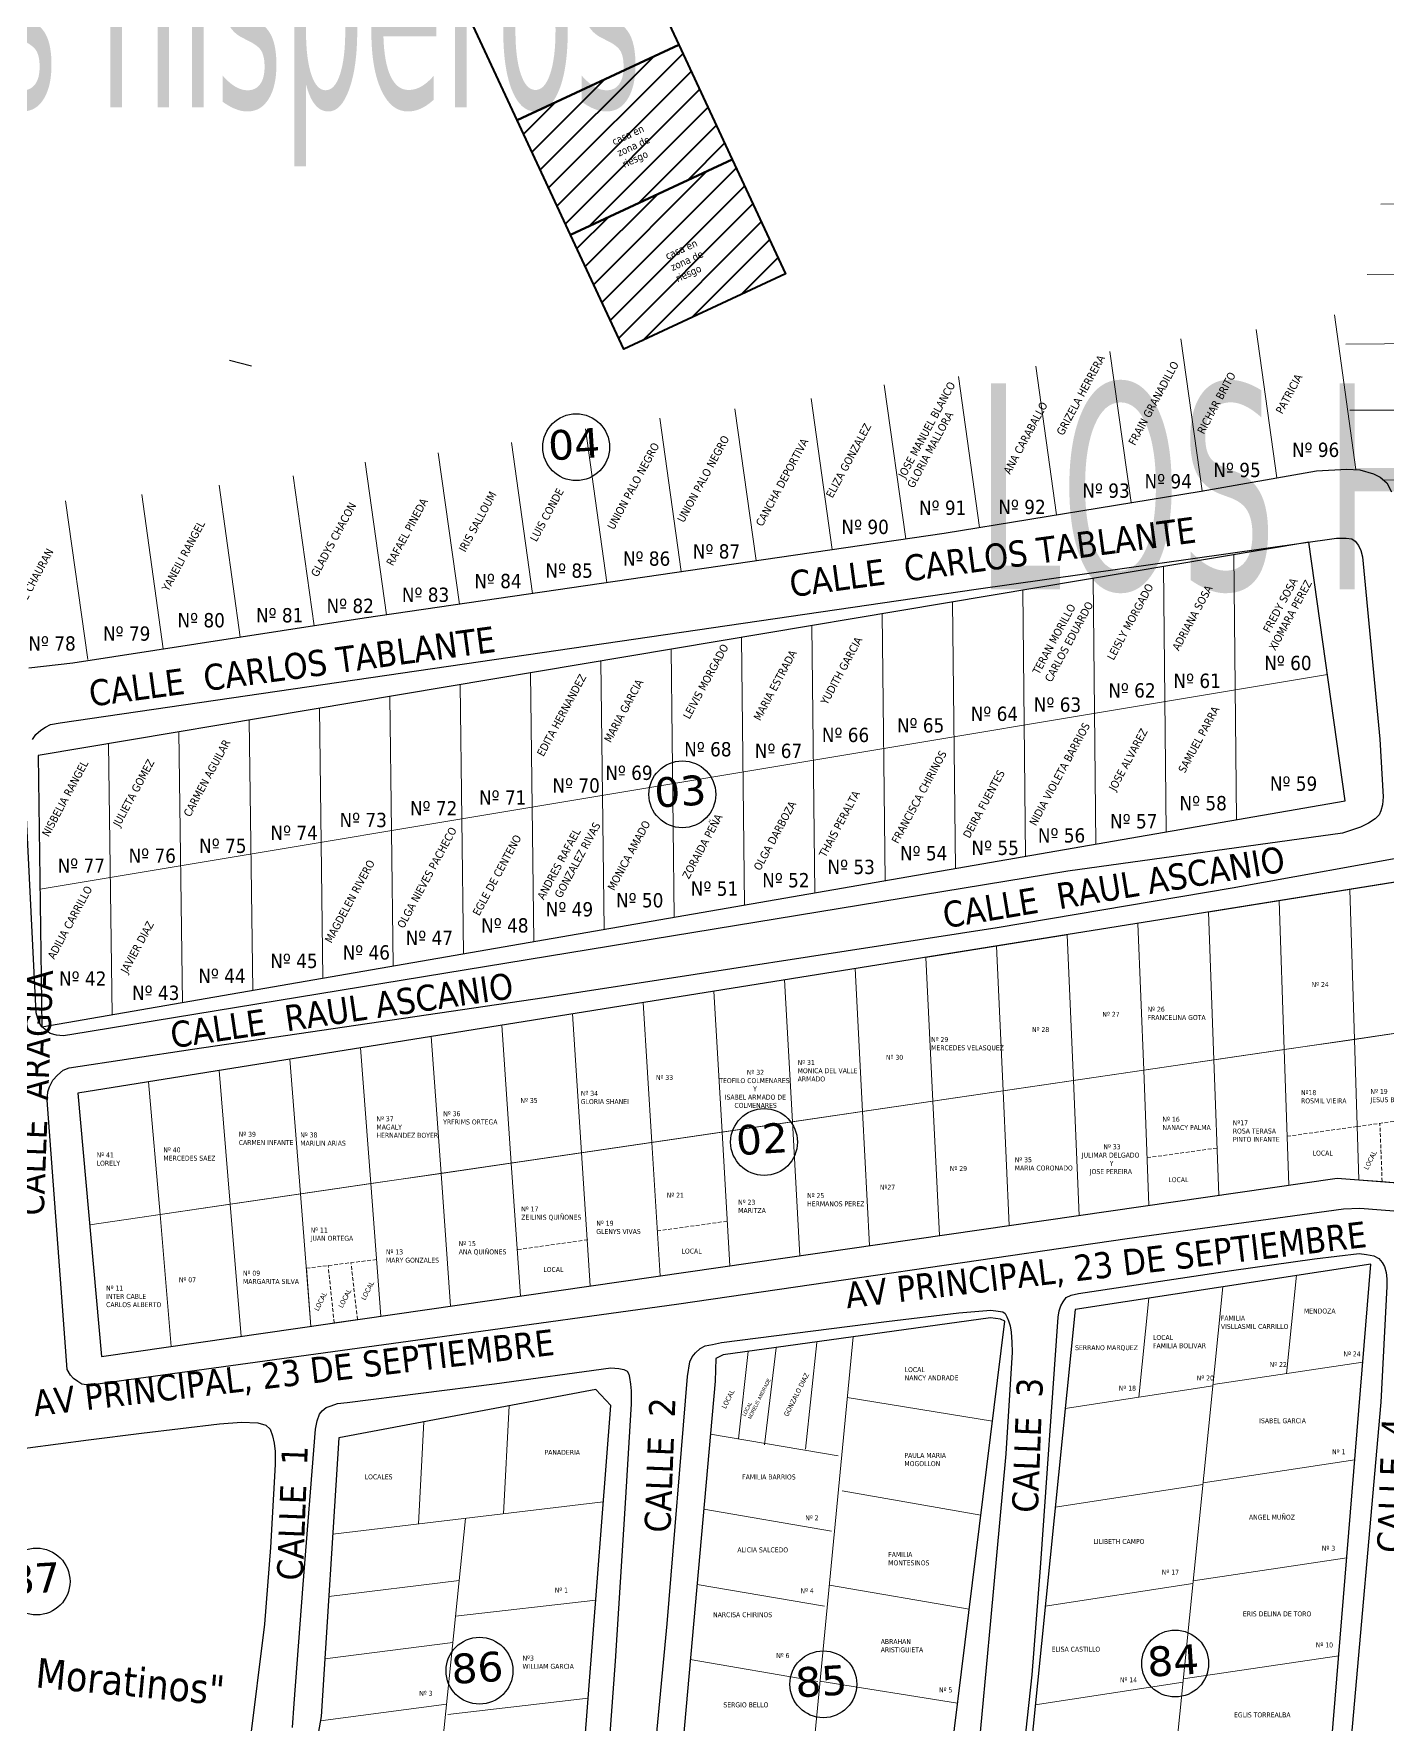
# Model space of a CAD drawing. Header units: metres. Extents: x 2 to 659295185, y -28 to 1124222152.
# Drawn here: x 656837.6 to 657019.8, y 1122704.7 to 1122932.2 of the extents above; entities that cross this region are included whole.
import ezdxf

# ---------------------------------------------------------------- set-up
doc = ezdxf.new("R2010")
doc.units = ezdxf.units.M
doc.header["$MEASUREMENT"] = 0
doc.linetypes.add('CCSM_C1_CUERPO FM$0$DASHED', pattern=[0.75, 0.5, -0.25])
for name, color, linetype in [('calle', 255, 'CONTINUOUS'), ('CALLES', 1, 'CONTINUOUS'), ('CERCA', 7, 'CONTINUOUS'), ('Cota', 3, 'CONTINUOUS'), ('MANZANA', 30, 'CONTINUOUS'), ('Numero de manzana', 6, 'CONTINUOUS'), ('Parcelas', 140, 'CONTINUOUS'), ('Rio Aragua', 174, 'CONTINUOUS'), ('TEXTOS', 7, 'CONTINUOUS')]:
    doc.layers.add(name, color=color, linetype=linetype)
doc.styles.add('ROMAN', font='verdana.ttf')
doc.styles.get("Standard").update_dxf_attribs({"font": 'tahoma.ttf'})

msp = doc.modelspace()

# ---------------------------------------------------------------- hatches: boundary and pattern name
at = {"layer": 'Parcelas', "lineweight": 40}
h = msp.add_hatch(dxfattribs=at)
h.set_pattern_fill('ANSI31', color=256, scale=20, style=0)
h.paths.add_polyline_path([(656902.6852, 1122920.6053), (656924.4366, 1122930.7481), (656931.6211, 1122915.3409), (656909.8697, 1122905.198)])
h = msp.add_hatch(dxfattribs=at)
h.set_pattern_fill('ANSI31', color=256, scale=20, style=0)
h.set_pattern_definition([(45, (7.1845, -15.4072), (-1.767766953, 1.767766953), [])])
h.paths.add_polyline_path([(656909.8697, 1122905.198), (656931.6211, 1122915.3409), (656938.8056, 1122899.9336), (656917.0542, 1122889.7908)])

# ---------------------------------------------------------------- linework, layer by layer
at = {"layer": 'CERCA', "lineweight": 0}
for p, q in [((657064.6275, 1122909.6714), (657018.9347, 1122909.3312)), ((657059.4493, 1122900.3234), (657017.1255, 1122899.8346)), ((657015.6076, 1122873.5816), (657012.7061, 1122894.4001)), ((656994.8977, 1122870.7161), (656992.0467, 1122891.1715)), ((657004.9477, 1122872.4735), (657002.1656, 1122892.4349)), ((657054.2494, 1122890.9362), (657014.241, 1122890.4516)), ((656985.3258, 1122869.1409), (656982.49, 1122889.4871)), ((656964.9153, 1122865.785), (656962.0838, 1122886.1005)), ((656975.3032, 1122867.493), (656972.5117, 1122887.5219)), ((656954.9939, 1122864.2532), (656952.1054, 1122884.9776)), ((656934.8544, 1122861.3281), (656932.0083, 1122881.7491)), ((656945.1019, 1122862.817), (656942.2676, 1122883.1527)), ((657049.0296, 1122881.5992), (657014.7726, 1122881.5899)), ((656914.7643, 1122858.3883), (656911.8826, 1122879.0641)), ((656924.7652, 1122859.8517), (656921.8894, 1122880.4857)), ((656904.7362, 1122856.9209), (656901.9043, 1122877.2393)), ((656885.0895, 1122854.0459), (656882.2287, 1122874.5722)), ((656894.9032, 1122855.482), (656892.0665, 1122875.8356)), ((656875.3439, 1122852.5678), (656872.5314, 1122872.7474)), ((657043.6344, 1122872.2736), (657019.3243, 1122872.1605)), ((656855.0492, 1122849.4415), (656852.1531, 1122870.2208)), ((656865.403, 1122851.0365), (656862.5531, 1122871.4841)), ((656844.8735, 1122847.9992), (656841.8937, 1122869.3785)), ((656999.1563, 1122862.1313), (656999.5101, 1122826.4577)), ((656980.2219, 1122858.9488), (656980.5927, 1122823.1753)), ((656989.6891, 1122860.54), (656990.0514, 1122824.8165)), ((656970.7547, 1122857.3576), (656971.1341, 1122821.5341)), ((656951.8202, 1122854.1752), (656952.2167, 1122818.2518)), ((656961.2874, 1122855.7664), (656961.6754, 1122819.893)), ((656942.353, 1122852.5839), (656942.758, 1122816.6106)), ((656932.8858, 1122850.9927), (656933.2994, 1122814.9694)), ((656913.9514, 1122847.8103), (656914.382, 1122811.6871)), ((656923.4186, 1122849.4015), (656923.8407, 1122813.3282)), ((656838.4596, 1122817.0822), (657011.7579, 1122846.0031)), ((656904.4842, 1122846.2191), (656904.9233, 1122810.0459)), ((656885.5498, 1122843.0366), (656886.006, 1122806.7635)), ((656895.017, 1122844.6278), (656895.4647, 1122808.4047)), ((656876.0826, 1122841.4454), (656876.5473, 1122805.1223)), ((656857.1482, 1122838.263), (656857.63, 1122801.84)), ((656866.6154, 1122839.8542), (656867.0886, 1122803.4811)), ((656847.681, 1122836.6717), (656848.1713, 1122800.1988)), ((656938.5929, 1122659.8419), (656947.9153, 1122756.8166)), ((656932.4654, 1122743.108), (656933.7955, 1122754.8596)), ((656935.9938, 1122742.2934), (656937.5564, 1122755.326)), ((656941.5133, 1122741.7022), (656943.0255, 1122756.088)), ((656901.5981, 1122747.5451), (656900.8347, 1122733.0026)), ((656966.6916, 1122745.4856), (656947.1293, 1122748.6403)), ((656890.1391, 1122745.3893), (656889.4173, 1122731.6394)), ((656928.7051, 1122743.7275), (656945.8858, 1122740.7939)), ((656965.1229, 1122732.8325), (656946.4279, 1122736.0924)), ((656877.8599, 1122730.2595), (656914.2856, 1122734.6087)), ((656927.8021, 1122733.6077), (656944.9828, 1122730.6741)), ((656895.7329, 1122732.3935), (656890.8169, 1122684.3629)), ((656877.3299, 1122721.8762), (656894.8776, 1122724.0371)), ((656926.8992, 1122723.4879), (656944.0799, 1122720.5543)), ((656963.5542, 1122720.1793), (656944.7141, 1122723.4146)), ((656894.3838, 1122719.2123), (656913.2698, 1122721.3977)), ((656876.7999, 1122713.4929), (656894.0236, 1122715.6934)), ((656925.9962, 1122713.3681), (656943.1769, 1122710.4345)), ((656961.9855, 1122707.5262), (656943.4287, 1122710.4739)), ((656876.2038, 1122705.1141), (656893.1709, 1122707.3623)), ((656893.368, 1122706.0013), (656912.2539, 1122708.1867))]:
    msp.add_line(p, q, dxfattribs=at)
at = {"layer": 'MANZANA', "lineweight": -2}
for p, q in [((656994.7652, 1122870.6929), (657010.3169, 1122873.4124)), ((657010.3169, 1122873.4124), (657014.3656, 1122873.6523)), ((657014.3656, 1122873.6523), (657016.122, 1122873.5523)), ((657016.122, 1122873.5523), (657017.9855, 1122873.0024)), ((657017.9855, 1122873.0024), (657018.8678, 1122872.5625)), ((657018.8678, 1122872.5625), (657019.7419, 1122871.7927)), ((656960.1657, 1122865.0041), (656994.7652, 1122870.6929)), ((657019.7419, 1122871.7927), (657020.4098, 1122870.5829)), ((656935.8569, 1122861.4748), (656960.1657, 1122865.0041)), ((656964.47, 1122857.5056), (657012.9803, 1122864.3542)), ((657012.9803, 1122864.3542), (657014.2996, 1122864.3642)), ((657014.2996, 1122864.3642), (657015.0665, 1122864.2542)), ((657015.0665, 1122864.2542), (657015.5035, 1122863.9243)), ((657015.5035, 1122863.9243), (657015.9488, 1122863.3744)), ((657015.9488, 1122863.3744), (657016.2786, 1122862.7045)), ((656882.0858, 1122853.6064), (656935.8569, 1122861.4748)), ((657016.2786, 1122862.7045), (657016.5013, 1122861.8247)), ((657016.5013, 1122861.8247), (657018.8019, 1122837.2797)), ((656841.1616, 1122839.4893), (656964.47, 1122857.5056)), ((656842.885, 1122847.5676), (656882.0858, 1122853.6064)), ((656836.9645, 1122846.8778), (656842.885, 1122847.5676)), ((656837.888, 1122837.9196), (656838.5395, 1122838.4795)), ((656838.5395, 1122838.4795), (656839.1991, 1122838.9194)), ((656839.1991, 1122838.9194), (656839.8505, 1122839.2593)), ((656839.8505, 1122839.2593), (656841.1616, 1122839.4893)), ((656837.451, 1122837.2597), (656837.888, 1122837.9196)), ((657018.8019, 1122837.2797), (657019.2719, 1122829.5413)), ((656837.9375, 1122800.4272), (656836.379, 1122832.1608)), ((657019.2719, 1122829.5413), (657019.1647, 1122828.4315)), ((657018.7359, 1122827.1118), (657018.1917, 1122826.5519)), ((657018.9503, 1122827.6617), (657018.7359, 1122827.1118)), ((657019.1647, 1122828.4315), (657018.9503, 1122827.6617)), ((657013.8131, 1122824.6523), (656976.7975, 1122819.5133)), ((657015.1325, 1122825.1022), (657013.8131, 1122824.6523)), ((657016.2209, 1122825.4421), (657015.1325, 1122825.1022)), ((657017.3176, 1122825.992), (657016.2209, 1122825.4421)), ((657018.1917, 1122826.5519), (657017.3176, 1122825.992)), ((656998.9459, 1122817.2838), (657027.7404, 1122822.5027)), ((656976.7975, 1122819.5133), (656842.448, 1122797.4678)), ((656967.2983, 1122811.9449), (656998.9459, 1122817.2838)), ((656906.3038, 1122802.4968), (656967.2983, 1122811.9449)), ((656858.9974, 1122795.5482), (656906.3038, 1122802.4968)), ((656838.2756, 1122799.2175), (656837.9375, 1122800.4272)), ((656838.7126, 1122798.5576), (656838.2756, 1122799.2175)), ((656839.2651, 1122798.1177), (656838.7126, 1122798.5576)), ((656839.8176, 1122797.6778), (656839.2651, 1122798.1177)), ((656840.6916, 1122797.4578), (656839.8176, 1122797.6778)), ((656841.5739, 1122797.3478), (656840.6916, 1122797.4578)), ((656842.448, 1122797.4678), (656841.5739, 1122797.3478)), ((656842.3573, 1122793.0387), (656858.9974, 1122795.5482)), ((656840.8236, 1122792.0389), (656841.5904, 1122792.7088)), ((656841.5904, 1122792.7088), (656842.3573, 1122793.0387)), ((656839.5207, 1122789.8194), (656839.7351, 1122790.4792)), ((656839.7351, 1122790.4792), (656840.1721, 1122791.3691)), ((656840.1721, 1122791.3691), (656840.8236, 1122792.0389)), ((656839.4135, 1122788.7096), (656839.5207, 1122789.8194)), ((656841.3925, 1122762.175), (656839.4135, 1122788.7096)), ((657013.9286, 1122774.0026), (656984.796, 1122770.0034)), ((657016.122, 1122774.1226), (657013.9286, 1122774.0026)), ((657037.2726, 1122772.4429), (657016.122, 1122774.1226)), ((656984.796, 1122770.0034), (656924.4612, 1122761.2152)), ((657010.0118, 1122767.344), (657016.0395, 1122768.0338)), ((657016.0395, 1122768.0338), (657017.0208, 1122767.9338)), ((657017.0208, 1122767.9338), (657018.0103, 1122767.7139)), ((657018.0103, 1122767.7139), (657018.6699, 1122767.3839)), ((656978.257, 1122762.6749), (656998.8469, 1122765.7443)), ((656998.8469, 1122765.7443), (657010.0118, 1122767.344)), ((657018.6699, 1122767.3839), (657019.1152, 1122766.8341)), ((657019.1152, 1122766.8341), (657019.445, 1122766.2842)), ((657019.445, 1122766.2842), (657019.6677, 1122765.5043)), ((657019.6677, 1122765.5043), (657019.7749, 1122764.6245)), ((657019.7831, 1122763.6247), (657018.975, 1122748.0279)), ((657019.7749, 1122764.6245), (657019.7831, 1122763.6247)), ((656842.0934, 1122752.447), (656841.3925, 1122762.175)), ((656924.4612, 1122761.2152), (656893.9103, 1122756.9861)), ((656975.6349, 1122760.3354), (656975.8575, 1122761.0052)), ((656975.8575, 1122761.0052), (656976.1791, 1122761.5551)), ((656976.1791, 1122761.5551), (656976.6161, 1122762.115)), ((656976.6161, 1122762.115), (656977.2675, 1122762.445)), ((656977.2675, 1122762.445), (656978.257, 1122762.6749)), ((656930.1838, 1122756.0463), (656952.4146, 1122758.9057)), ((656952.4146, 1122758.9057), (656962.1612, 1122760.0554)), ((656962.1612, 1122760.0554), (656966.4325, 1122760.4054)), ((656966.4325, 1122760.4054), (656967.422, 1122760.2954)), ((656967.422, 1122760.2954), (656968.0734, 1122760.1954)), ((656968.0734, 1122760.1954), (656968.4033, 1122759.9755)), ((656968.4033, 1122759.9755), (656968.6259, 1122759.5355)), ((656968.6259, 1122759.5355), (656968.8485, 1122758.9757)), ((656968.8485, 1122758.9757), (656969.0712, 1122758.3158)), ((656973.1611, 1122725.7124), (656975.5277, 1122759.4556)), ((656975.5277, 1122759.4556), (656975.6349, 1122760.3354)), ((656893.9103, 1122756.9861), (656848.1294, 1122750.7073)), ((656969.0712, 1122758.3158), (656969.1866, 1122757.436)), ((656969.1866, 1122757.436), (656969.3021, 1122756.1062)), ((656925.9207, 1122753.4768), (656926.2423, 1122754.1466)), ((656926.2423, 1122754.1466), (656926.6793, 1122754.6965)), ((656926.6793, 1122754.6965), (656927.339, 1122755.2564)), ((656927.339, 1122755.2564), (656927.9904, 1122755.5963)), ((656927.9904, 1122755.5963), (656928.9799, 1122755.8163)), ((656928.9799, 1122755.8163), (656930.1838, 1122756.0463)), ((656969.3103, 1122754.7765), (656968.494, 1122741.0593)), ((656969.3021, 1122756.1062), (656969.3103, 1122754.7765)), ((656842.5387, 1122751.6771), (656842.0934, 1122752.447)), ((656842.9757, 1122751.2372), (656842.5387, 1122751.6771)), ((656899.6329, 1122750.4874), (656915.2918, 1122752.6569)), ((656915.2918, 1122752.6569), (656916.3885, 1122752.557)), ((656916.3885, 1122752.557), (656917.0481, 1122752.447)), ((656917.0481, 1122752.447), (656917.4852, 1122752.227)), ((656917.4852, 1122752.227), (656917.7078, 1122751.7871)), ((656917.7078, 1122751.7871), (656917.8233, 1122751.3472)), ((656925.5991, 1122751.4872), (656925.9207, 1122753.4768)), ((656843.5282, 1122750.7973), (656842.9757, 1122751.2372)), ((656844.0807, 1122750.4674), (656843.5282, 1122750.7973)), ((656844.7321, 1122750.3574), (656844.0807, 1122750.4674)), ((656845.6144, 1122750.3574), (656844.7321, 1122750.3574)), ((656848.1294, 1122750.7073), (656845.6144, 1122750.3574)), ((656879.8099, 1122747.9679), (656899.6329, 1122750.4874)), ((656917.8233, 1122751.3472), (656917.9304, 1122750.4574)), ((656917.9304, 1122750.4574), (656918.0459, 1122749.5776)), ((656918.0459, 1122749.5776), (656918.0541, 1122747.8079)), ((656922.8944, 1122718.184), (656925.5991, 1122751.4872)), ((656876.4209, 1122746.8481), (656876.9651, 1122747.298)), ((656876.9651, 1122747.298), (656877.6248, 1122747.518)), ((656877.6248, 1122747.518), (656878.4988, 1122747.8479)), ((656878.4988, 1122747.8479), (656879.8099, 1122747.9679)), ((656918.0541, 1122747.8079), (656917.2378, 1122734.4207)), ((657018.975, 1122748.0279), (657012.7082, 1122677.5522)), ((656852.1039, 1122743.8687), (656862.6173, 1122745.1285)), ((656862.6173, 1122745.1285), (656865.5776, 1122745.3584)), ((656865.5776, 1122745.3584), (656867.771, 1122745.2585)), ((656867.771, 1122745.2585), (656868.8677, 1122744.9385)), ((656868.8677, 1122744.9385), (656869.4201, 1122744.3886)), ((656875.5551, 1122744.4086), (656875.7694, 1122745.5184)), ((656875.7694, 1122745.5184), (656876.091, 1122746.4082)), ((656876.091, 1122746.4082), (656876.4209, 1122746.8481)), ((656818.2629, 1122739.5096), (656844.9877, 1122742.9489)), ((656844.9877, 1122742.9489), (656852.1039, 1122743.8687)), ((656869.4201, 1122744.3886), (656869.75, 1122743.4988)), ((656869.75, 1122743.4988), (656869.9726, 1122742.509)), ((656869.9726, 1122742.509), (656870.0881, 1122741.3992)), ((656873.8894, 1122723.5029), (656875.5551, 1122744.4086)), ((656870.0881, 1122741.3992), (656870.0963, 1122739.6296)), ((656968.494, 1122741.0593), (656966.3995, 1122718.6039)), ((656870.0963, 1122739.6296), (656869.4861, 1122728.4619)), ((656917.2378, 1122734.4207), (656915.902, 1122713.175)), ((656869.4861, 1122728.4619), (656868.6533, 1122718.164)), ((656972.0149, 1122711.3254), (656973.1611, 1122725.7124)), ((656872.6443, 1122707.4561), (656873.8894, 1122723.5029)), ((656868.6533, 1122718.164), (656866.6495, 1122701.8973)), ((656919.7528, 1122685.1007), (656922.8944, 1122718.184)), ((656966.3995, 1122718.6039), (656963.3651, 1122686.1805)), ((656915.902, 1122713.175), (656913.321, 1122678.772)), ((656967.7024, 1122671.4935), (656972.0149, 1122711.3254)), ((656872.4464, 1122704.2468), (656872.6443, 1122707.4561))]:
    msp.add_line(p, q, dxfattribs=at)
at = {"layer": 'Numero de manzana', "lineweight": -2}
for centre in [(656910.6315, 1122876.5951), (656924.9262, 1122829.8599), (656935.926, 1122783.0516), (656935.926, 1122783.0516), (656837.9898, 1122723.8851), (656897.6073, 1122711.877), (656991.2775, 1122712.8421), (656943.902, 1122710.0561)]:
    msp.add_circle(centre, 4.5001, dxfattribs=at)
at = {"layer": 'Parcelas', "lineweight": 0}
for p, q in [((657014.8029, 1122817.0595), (657024.3165, 1122818.5833)), ((656995.7761, 1122814.0121), (657005.2895, 1122815.5358)), ((657005.2895, 1122815.5358), (657014.8029, 1122817.0595)), ((657005.2895, 1122815.5358), (657005.9496, 1122795.4892)), ((657014.8029, 1122817.0595), (657015.4085, 1122796.8769)), ((656995.7761, 1122814.0121), (656996.4906, 1122794.1016)), ((656967.2358, 1122809.4409), (656976.7492, 1122810.9646)), ((656976.7492, 1122810.9646), (656977.5728, 1122791.3262)), ((656986.2626, 1122812.4883), (656987.0317, 1122792.7139)), ((656957.7223, 1122807.9172), (656967.2358, 1122809.4409)), ((656967.2358, 1122809.4409), (656968.1139, 1122789.9385)), ((656948.2089, 1122806.3934), (656949.196, 1122787.1631)), ((656957.7223, 1122807.9172), (656958.655, 1122788.5508)), ((656929.182, 1122803.346), (656938.6954, 1122804.8697)), ((656938.6954, 1122804.8697), (656939.7371, 1122785.7754)), ((656919.6686, 1122801.8223), (656920.8193, 1122783)), ((656929.182, 1122803.346), (656930.2782, 1122784.3877)), ((657037.3352, 1122800.0937), (656845.1479, 1122771.8985)), ((656910.1551, 1122800.2985), (656911.3604, 1122781.6123)), ((656891.1282, 1122797.2511), (656892.4425, 1122778.837)), ((656900.6417, 1122798.7748), (656901.9014, 1122780.2246)), ((657015.4085, 1122796.8769), (657024.8675, 1122798.2646)), ((657020.3387, 1122797.6002), (657017.8736, 1122797.2386)), ((656881.6148, 1122795.7273), (656882.9836, 1122777.4493)), ((656996.4906, 1122794.1016), (657005.9496, 1122795.4892)), ((657005.9496, 1122795.4892), (657015.4085, 1122796.8769)), ((657005.9496, 1122795.4892), (657006.5497, 1122777.2635)), ((657015.4085, 1122796.8769), (657015.9753, 1122777.9841)), ((656862.5879, 1122792.6799), (656864.0658, 1122774.6739)), ((656872.1014, 1122794.2036), (656873.5247, 1122776.0616)), ((656977.5728, 1122791.3262), (656987.0317, 1122792.7139)), ((656987.0317, 1122792.7139), (656996.4906, 1122794.1016)), ((656987.0317, 1122792.7139), (656987.7384, 1122774.5446)), ((656996.4906, 1122794.1016), (656997.1438, 1122775.904)), ((656843.561, 1122789.6324), (656853.0745, 1122791.1562)), ((656853.0745, 1122791.1562), (656854.6068, 1122773.2862)), ((656968.1139, 1122789.9385), (656977.5728, 1122791.3262)), ((656977.5728, 1122791.3262), (656978.3336, 1122773.1852)), ((656949.196, 1122787.1631), (656958.655, 1122788.5508)), ((656958.655, 1122788.5508), (656968.1139, 1122789.9385)), ((656958.655, 1122788.5508), (656959.5259, 1122770.4669)), ((656968.1139, 1122789.9385), (656968.9294, 1122771.826)), ((656930.2782, 1122784.3877), (656939.7371, 1122785.7754)), ((656939.7371, 1122785.7754), (656949.196, 1122787.1631)), ((656939.7371, 1122785.7754), (656940.7206, 1122767.7488)), ((656949.196, 1122787.1631), (656950.1229, 1122769.1078)), ((656920.8193, 1122783), (656930.2782, 1122784.3877)), ((656930.2782, 1122784.3877), (656931.3189, 1122766.39)), ((656901.9014, 1122780.2246), (656911.3604, 1122781.6123)), ((656911.3604, 1122781.6123), (656920.8193, 1122783)), ((656911.3604, 1122781.6123), (656912.5175, 1122763.6725)), ((656920.8193, 1122783), (656921.9178, 1122765.0312)), ((656892.4425, 1122778.837), (656901.9014, 1122780.2246)), ((656901.9014, 1122780.2246), (656903.1178, 1122762.3139)), ((656873.5247, 1122776.0616), (656882.9836, 1122777.4493)), ((656882.9836, 1122777.4493), (656892.4425, 1122778.837)), ((656882.9836, 1122777.4493), (656884.3205, 1122759.5971)), ((656892.4425, 1122778.837), (656893.7188, 1122760.9554)), ((657015.9753, 1122777.9841), (657019.1294, 1122777.7383)), ((657019.1294, 1122777.7383), (657022.2834, 1122777.4926)), ((656854.6068, 1122773.2862), (656864.0658, 1122774.6739)), ((656864.0658, 1122774.6739), (656873.5247, 1122776.0616)), ((656864.0658, 1122774.6739), (656865.5261, 1122756.8806)), ((656873.5247, 1122776.0616), (656874.923, 1122758.2388)), ((656845.1479, 1122771.8985), (656854.6068, 1122773.2862)), ((656854.6068, 1122773.2862), (656856.1301, 1122755.5226)), ((656874.923, 1122758.2388), (656874.3088, 1122766.0675)), ((656997.6911, 1122763.5495), (656986.3274, 1122651.0225)), ((657006.2721, 1122751.8459), (657007.6127, 1122765.1481)), ((656986.3969, 1122748.7211), (656987.7374, 1122762.0234)), ((656874.923, 1122758.2388), (656878.0555, 1122758.6915)), ((656878.0555, 1122758.6915), (656881.188, 1122759.1443)), ((656996.3629, 1122750.3964), (657016.5233, 1122753.4258)), ((656976.4531, 1122747.1963), (656996.3478, 1122750.2471)), ((656995.0497, 1122737.1807), (657015.446, 1122740.2498)), ((656975.1125, 1122733.8936), (656995.0072, 1122736.9445)), ((656993.69, 1122723.9706), (657014.3688, 1122727.0737)), ((656973.772, 1122720.591), (656993.6667, 1122723.6419)), ((656992.358, 1122710.7733), (657013.2915, 1122713.8977)), ((656972.4315, 1122707.2884), (656992.3262, 1122710.3392))]:
    msp.add_line(p, q, dxfattribs=at)
at = {"layer": 'Parcelas', "linetype": 'CCSM_C1_CUERPO FM$0$DASHED', "lineweight": 0}
for p, q in [((657015.7551, 1122785.1389), (657025.1765, 1122786.4526)), ((657006.3336, 1122783.8252), (657015.7551, 1122785.1389)), ((657019.1294, 1122777.7383), (657018.8275, 1122785.5673)), ((656987.4897, 1122780.9377), (656996.9112, 1122782.2514)), ((656921.5477, 1122771.0848), (656930.9692, 1122772.3985)), ((656902.7713, 1122768.5802), (656912.1927, 1122769.8939)), ((656874.3088, 1122766.0675), (656883.7487, 1122767.2331)), ((656878.0555, 1122758.6915), (656877.2433, 1122766.4299)), ((656881.188, 1122759.1443), (656880.3128, 1122766.8089))]:
    msp.add_line(p, q, dxfattribs=at)
at = {"layer": 'Parcelas', "lineweight": 40}
for points in [[(656895.5007, 1122936.0125), (656917.2521, 1122946.1553), (656924.4366, 1122930.7481), (656902.6852, 1122920.6053), (656895.5007, 1122936.0125)], [(656902.6852, 1122920.6053), (656924.4366, 1122930.7481), (656931.6211, 1122915.3409), (656909.8697, 1122905.198), (656902.6852, 1122920.6053)], [(656909.8697, 1122905.198), (656931.6211, 1122915.3409), (656938.8056, 1122899.9336), (656917.0542, 1122889.7908), (656909.8697, 1122905.198)]]:
    msp.add_lwpolyline(points, dxfattribs=at)
at = {"layer": 'Parcelas', "lineweight": -3}
for points in [[(656838.2137, 1122835.0805), (656838.7126, 1122798.5576), (657014.1585, 1122828.9993), (657009.2417, 1122863.8264), (656838.2137, 1122835.0805)], [(656843.561, 1122789.6324), (656846.7348, 1122754.1646), (657013.0907, 1122778.2089), (657039.252, 1122776.1704), (657061.8985, 1122811.7408), (657041.3283, 1122819.6689), (657035.7075, 1122820.4077), (656843.561, 1122789.6324)], [(656843.561, 1122789.6324), (656846.7348, 1122754.1646), (657013.0907, 1122778.2089), (657039.252, 1122776.1704), (657061.8985, 1122811.7408), (657041.3283, 1122819.6689), (657035.7075, 1122820.4077), (656843.561, 1122789.6324)], [(656977.7936, 1122760.4989), (656967.071, 1122654.0954), (657005.7792, 1122647.9185), (657009.5906, 1122668.6314), (657017.6005, 1122766.6018), (656977.7936, 1122760.4989)], [(656929.3435, 1122750.882), (656921.4815, 1122662.7691), (656955.7107, 1122656.9137), (656968.3566, 1122758.9156), (656967.7533, 1122759.1855), (656966.3888, 1122759.3771), (656930.4096, 1122754.3904), (656929.4456, 1122753.891), (656929.3435, 1122750.882)], [(656878.6801, 1122743.2335), (656876.3072, 1122705.6999), (656871.4131, 1122677.9892), (656871.4131, 1122674.7331), (656874.8686, 1122673.0982), (656890.6337, 1122668.2073), (656900.066, 1122666.2167), (656906.2207, 1122666.2167), (656909.1275, 1122667.8448), (656909.3055, 1122669.8422), (656915.2823, 1122747.5704), (656913.295, 1122749.7457), (656878.6801, 1122743.2335), (656878.6801, 1122743.2335)]]:
    msp.add_lwpolyline(points, dxfattribs=at)
at = {"layer": 'Rio Aragua', "lineweight": -2}
msp.add_line((656866.9217, 1122887.4895), (656863.9614, 1122888.2493), dxfattribs=at)

# ---------------------------------------------------------------- texts
at = {"layer": 'calle', "lineweight": -2}
msp.add_text('Liceo "León Moratinos"', height=4, rotation=354.540453, dxfattribs=at).set_placement((656808.978, 1122712.3961))
at = {"layer": 'CALLES', "color": 0}
for s, height, rotation, p in [('GRIZELA HERRERA', 1.077471, 61.661424, (656976.1784, 1122878.0795)), ('FRAIN GRANADILLO', 1.077471, 61.661424, (656985.8467, 1122876.7408)), ('RICHAR BRITO', 1.077471, 61.661424, (656995.1161, 1122878.265)), ('PATRICIA', 1.07747, 61.661424, (657005.6855, 1122880.9748)), ('JOSE MANUEL BLANCO', 1.077471, 61.661424, (656954.8635, 1122872.3174)), ('ANA CARABALLO', 1.077471, 61.661424, (656969.0307, 1122872.8516)), ('ELIZA GONZALEZ', 1.077471, 61.661424, (656945.131, 1122869.6697)), ('GLORIA MALLORA', 1.077471, 61.661424, (656956.0512, 1122870.9993)), ('UNION PALO NEGRO', 1.077471, 61.661424, (656915.7072, 1122865.4007)), ('UNION PALO NEGRO', 1.077471, 61.661424, (656925.1161, 1122866.3681)), ('CANCHA DEPORTIVA', 1.077471, 61.661424, (656935.6889, 1122865.8312)), ('IRIS SALLOUM', 1.077471, 61.661424, (656895.7, 1122862.3781)), ('LUIS CONDE', 1.07747, 61.661424, (656905.2833, 1122863.7775)), ('GLADYS CHACON', 1.077471, 61.661424, (656875.8064, 1122859.0359)), ('RAFAEL PINEDA', 1.077471, 61.661424, (656885.9486, 1122860.5309)), ('YANEILI RANGEL', 1.077471, 61.661424, (656855.7446, 1122857.1038)), ('CALLE  CARLOS TABLANTE', 3.5001, 7.702456, (656939.6028, 1122856.4043)), ('AIDE CHAURAN', 1.077471, 61.661424, (656835.668, 1122853.9758)), ('FREDY SOSA', 1.07747, 61.661424, (657003.9724, 1122851.5197)), ('XIOMARA PEREZ', 1.077471, 61.661424, (657004.7484, 1122849.0934)), ('LEISLY MORGADO', 1.077471, 61.661424, (656982.9743, 1122847.8237)), ('ADRIANA SOSA', 1.077471, 61.661424, (656991.7522, 1122849.113)), ('TERAN MORILLO', 1.077471, 61.661424, (656972.9472, 1122845.9123)), ('CARLOS EDUARDO', 1.077471, 61.661424, (656974.5952, 1122844.871)), ('CALLE  CARLOS TABLANTE', 3.5001, 7.702456, (656845.2921, 1122841.6657)), ('LEIVIS MORGADO', 1.077471, 61.661424, (656925.886, 1122839.8992)), ('YUDITH GARCIA', 1.077471, 61.661424, (656944.4167, 1122841.8305)), ('MARIA ESTRADA', 1.077471, 61.661424, (656935.393, 1122839.6846)), ('EDITA HERNANDEZ', 1.077471, 61.661424, (656906.221, 1122834.8627)), ('MARIA GARCIA', 1.077471, 61.661424, (656915.2601, 1122836.7324)), ('SAMUEL PARRA', 1.077471, 61.661424, (656992.5637, 1122832.6427)), ('NIDIA VIOLETA BARRIOS', 1.077471, 61.661424, (656972.518, 1122825.5359)), ('JOSE ALVAREZ', 1.077471, 61.661424, (656983.2182, 1122830.2079)), ('CARMEN AGUILAR', 1.077471, 61.661424, (656858.6552, 1122826.7359)), ('NISBELIA RANGEL', 1.077471, 61.661424, (656839.6004, 1122824.0587)), ('JULIETA GOMEZ', 1.077471, 61.661424, (656849.155, 1122825.4032)), ('FRANCISCA CHIRINOS', 1.077471, 61.661424, (656953.9588, 1122823.1348)), ('DEIRA FUENTES', 1.077471, 61.661424, (656963.5798, 1122823.8587)), ('THAIS PERALTA', 1.077471, 61.661424, (656944.1977, 1122821.2932)), ('ZORAIDA PEÑA', 1.077471, 61.661424, (656925.7948, 1122818.3654)), ('OLGA DARBOZA', 1.077471, 61.661424, (656935.4034, 1122819.504)), ('OLGA NIEVES PACHECO', 1.077471, 61.661424, (656887.4043, 1122811.7346)), ('ANDRES RAFAEL', 1.077471, 61.661424, (656906.2668, 1122815.5914)), ('GONZALEZ RIVAS', 1.077471, 61.661424, (656908.6036, 1122815.8085)), ('MONICA AMADO', 1.077471, 61.661424, (656915.7271, 1122816.805)), ('EGLE DE CENTENO', 1.077471, 61.661424, (656897.5718, 1122813.4203)), ('CALLE  RAUL ASCANIO', 3.5001, 9.476778, (656960.3049, 1122811.8184)), ('MAGDELEN RIVERO', 1.077471, 61.661424, (656877.6734, 1122809.7387)), ('ADILIA CARRILLO', 1.077471, 61.661424, (656840.3607, 1122807.5669)), ('JAVIER DIAZ', 1.077471, 61.661424, (656850.189, 1122805.6557)), ('CALLE  ARAGUA', 3.5001, 87.808645, (656838.9436, 1122773.0961)), ('CALLE  RAUL ASCANIO', 3.5001, 8.351205, (656856.2814, 1122795.6772)), ('AV PRINCIPAL, 23 DE SEPTIEMBRE', 3.5001, 6.733391, (656947.0979, 1122760.6622)), ('AV PRINCIPAL, 23 DE SEPTIEMBRE', 3.5001, 6.733391, (656837.7494, 1122746.1356)), ('CALLE  3', 3.5001, 87.808645, (656972.7778, 1122733.0943)), ('CALLE  2', 3.5001, 87.808645, (656923.305, 1122730.4172)), ('CALLE  4', 3.5001, 87.808645, (657021.9117, 1122727.6883)), ('CALLE  1', 3.5001, 87.808645, (656873.816, 1122723.9636))]:
    msp.add_text(s, height=height, rotation=rotation, dxfattribs=at).set_placement(p)
at = {"layer": 'Cota', "lineweight": 0, "attachment_point": 1}
for s, width, heights, insert, char_height in [('Nº 96', 17.52809, [0], (657006.9844, 1122877.2071), 1.92372), ('Nº 95', 17.52809, [0], (656996.415, 1122874.4974), 1.92372), ('Nº 94', 17.52809, [0], (656987.1456, 1122872.9732), 1.92372), ('Nº 93', 17.52809, [0], (656978.7774, 1122871.7149), 1.92372), ('Nº 91', 17.52809, [0], (656956.7827, 1122869.4103), 1.92372), ('Nº 92', 17.52809, [0], (656967.4648, 1122869.5226), 1.92372), ('Nº 90', 17.52809, [0], (656946.3477, 1122866.8328), 1.92372), ('Nº 87', 17.52809, [0], (656926.3328, 1122863.5312), 1.92372), ('Nº 85', 17.52809, [0], (656906.5, 1122860.9405), 1.92372), ('Nº 86', 17.52809, [0], (656916.9239, 1122862.5638), 1.92372), ('Nº 84', 17.52809, [0], (656896.9167, 1122859.5412), 1.92372), ('Nº 83', 17.52809, [0], (656887.1653, 1122857.694), 1.92372), ('Nº 80', 17.52809, [0], (656856.9613, 1122854.2669), 1.92372), ('Nº 81', 17.52809, [0], (656867.5309, 1122854.9372), 1.92372), ('Nº 82', 17.52809, [0], (656877.0231, 1122856.199), 1.92372), ('Nº 79', 17.52809, [0], (656846.932, 1122852.471), 1.92372), ('Nº 78', 17.52809, [0], (656836.8847, 1122851.1389), 1.92372), ('\\pt5.7712;Nº 60', 17.52809, [0], (657003.26, 1122848.5153), 1.923722), ('Nº 61', 17.52809, [0], (656991.0398, 1122846.1085), 1.92372), ('Nº 63', 17.52809, [0], (656972.2348, 1122842.9079), 1.92372), ('Nº 62', 17.52809, [0], (656982.2619, 1122844.8192), 1.92372), ('Nº 64', 17.52809, [0], (656963.7466, 1122841.6711), 1.92372), ('Nº 66', 17.52809, [0], (656943.7043, 1122838.826), 1.92372), ('Nº 65', 17.52809, [0], (656953.8099, 1122840.1154), 1.92372), ('Nº 68', 17.52809, [0], (656925.1736, 1122836.8947), 1.92372), ('Nº 67', 17.52809, [0], (656934.6806, 1122836.6801), 1.92372), ('Nº 69', 17.52809, [0], (656914.5477, 1122833.7279), 1.92372), ('Nº 70', 17.52809, [0], (656907.4377, 1122832.0258), 1.92372), ('\\pt5.7712;Nº 59', 17.52809, [0], (657004.0188, 1122832.2661), 1.923722), ('Nº 72', 17.52809, [0], (656888.2484, 1122828.9489), 1.92372), ('Nº 71', 17.52809, [0], (656897.5484, 1122830.3914), 1.92372), ('Nº 58', 17.52809, [0], (656991.8513, 1122829.6382), 1.92372), ('Nº 73', 17.52809, [0], (656878.7718, 1122827.3713), 1.92372), ('Nº 57', 17.52809, [0], (656982.5058, 1122827.2034), 1.92372), ('Nº 74', 17.52809, [0], (656869.4788, 1122825.6581), 1.92372), ('Nº 56', 17.52809, [0], (656972.7861, 1122825.2988), 1.92372), ('Nº 76', 17.52809, [0], (656850.3717, 1122822.5663), 1.92372), ('Nº 75', 17.52809, [0], (656859.8719, 1122823.899), 1.92372), ('Nº 54', 17.52809, [0], (656954.2269, 1122822.8976), 1.92372), ('Nº 55', 17.52809, [0], (656963.848, 1122823.6215), 1.92372), ('Nº 77', 17.52809, [0], (656840.8171, 1122821.2217), 1.92372), ('Nº 53', 17.52809, [0], (656944.4658, 1122821.0561), 1.92372), ('Nº 51', 17.52809, [0], (656926.0629, 1122818.1282), 1.92372), ('Nº 52', 17.52809, [0], (656935.6715, 1122819.2668), 1.92372), ('Nº 49', 17.52809, [0], (656906.5349, 1122815.3543), 1.92372), ('Nº 50', 17.52809, [0], (656915.9952, 1122816.5679), 1.92372), ('Nº 48', 17.52809, [0], (656897.8399, 1122813.1832), 1.92372), ('Nº 47', 17.52809, [0], (656887.6724, 1122811.4974), 1.92372), ('Nº 46', 17.52809, [0], (656879.1858, 1122809.5413), 1.92372), ('Nº 44', 17.52809, [0], (656859.7646, 1122806.3898), 1.92372), ('Nº 45', 17.52809, [0], (656869.448, 1122808.4003), 1.92372), ('\\pt5.7712;Nº 42', 17.52809, [0], (656841.0146, 1122806.0189), 1.923722), ('\\pt5.7712;Nº 43', 17.52809, [0], (656850.8429, 1122804.1077), 1.923722), ('\\pi2.8968;Nº 24', 8.056678, [0], (657006.735, 1122804.5898), 0.667156), ('\\pi2.9019;Nº 27', 8.056678, [0], (656978.5691, 1122800.5761), 0.667156), ('Nº 26\\PFRANCELINA GOTA', 8.056678, [0], (656987.554, 1122801.262), 0.667156), ('Nº 29\\PMERCEDES VELASQUEZ', 9.747548, [0], (656958.4146, 1122797.1836), 0.667156), ('\\pi2.9019;Nº 28', 8.056678, [0], (656969.0968, 1122798.5353), 0.667156), ('\\pi3.7098;Nº 32\\P\\pi0;TEOFILO COLMENARES\\P\\pi4.5653;Y\\P\\pi0.73088;ISABEL ARMADO DE \\P\\pi2.0403;COLMENARES', 9.665226, [0], (656929.8958, 1122792.7691), 0.667156), ('Nº 31\\PMONICA DEL VALLE ARMADO', 8.506183, [0], (656940.4474, 1122794.1016), 0.667156), ('\\pi2.9039;Nº 30', 8.056678, [0], (656949.4323, 1122794.7875), 0.667156), ('Nº 33', 8.056678, [0], (656921.3683, 1122792.0847), 0.66716), ('Nº 35', 8.056678, [2.5325], (656903.1333, 1122788.9796), 0.66716), ('Nº 34\\PGLORIA SHANEI', 8.056678, [0], (656911.2571, 1122789.943), 0.667156), ('Nº18\\PROSMIL VIEIRA', 8.056678, [0], (657008.2116, 1122790.0378), 0.667156), ('Nº 19\\PJESUS BARRIOS', 8.056678, [0], (657017.56, 1122790.1974), 0.667156), ('Nº 37\\PMAGALY HERNANDEZ BOYER', 8.378126, [0], (656883.7445, 1122786.5165), 0.667156), ('Nº 36\\PYRFRIMS ORTEGA', 8.056678, [0], (656892.7294, 1122787.2024), 0.667156), ('Nº 16\\PNANACY PALMA', 8.056678, [0], (656989.5637, 1122786.4502), 0.667156), ('Nº17\\PROSA TERASA PINTO INFANTE', 8.056678, [0], (656999.0255, 1122785.9778), 0.667156), ('Nº 39\\PCARMEN INFANTE', 8.056678, [0], (656865.2064, 1122784.428), 0.667156), ('Nº 38\\PMARILIN ARIAS', 8.056678, [0], (656873.4843, 1122784.3432), 0.667156), ('Nº 41\\PLORELY', 8.056678, [0], (656846.0737, 1122781.6458), 0.66716), ('Nº 40\\PMERCEDES SAEZ', 8.056678, [0], (656855.0585, 1122782.3317), 0.667156), ('\\pi2.9113;Nº 33\\P\\pi0;JULIMAR DELGADO\\P\\pi3.7611;Y\\P\\pi1.0725;JOSE PEREIRA', 8.056678, [0], (656978.6998, 1122782.7409), 0.667156), ('LOCAL', 3.577803, [0], (657009.7767, 1122781.8974), 0.66716), ('Nº 29', 8.056678, [0], (656960.9365, 1122779.8131), 0.66716), ('Nº 35\\PMARIA CORONADO', 8.056678, [0], (656969.6692, 1122781.0015), 0.667156), ('Nº27', 8.056678, [0], (656951.5204, 1122777.2992), 0.66716), ('LOCAL', 3.577803, [0], (656990.3461, 1122778.3199), 0.66716), ('Nº 17\\PZEILINIS QUIÑONES', 9.062837, [0], (656903.2326, 1122774.3729), 0.667156), ('Nº 21', 8.056678, [0], (656922.8253, 1122776.221), 0.66716), ('Nº 23\\PMARITZA', 8.056678, [0], (656932.4413, 1122775.2823), 0.66716), ('Nº 25\\PHERMANOS PEREZ', 8.056678, [0], (656941.7228, 1122776.1755), 0.667156), ('Nº 19\\PGLENYS VIVAS', 8.056678, [0], (656913.3452, 1122772.4546), 0.667156), ('Nº 11\\PJUAN ORTEGA', 8.056678, [0], (656874.8812, 1122771.5414), 0.667156), ('Nº 13\\PMARY GONZALES', 8.056678, [0], (656885.0199, 1122768.5904), 0.667156), ('Nº 15\\PANA QUIÑONES', 8.056678, [0], (656894.8175, 1122769.7141), 0.667156), ('LOCAL', 3.577803, [0], (656924.8177, 1122768.7094), 0.66716), ('Nº 09\\PMARGARITA SILVA', 8.056678, [0], (656865.7748, 1122765.7312), 0.667156), ('LOCAL', 3.577803, [0], (656906.2077, 1122766.2309), 0.66716), ('Nº 11\\PINTER CABLE CARLOS ALBERTO', 8.056678, [0], (656847.349, 1122763.7197), 0.667156), ('Nº 07', 8.056678, [0], (656857.1466, 1122764.8434), 0.66716), ('FAMILIA \\PVISLLASMIL CARRILLO', 9.384331, [0], (656997.4193, 1122759.6715), 0.667156), ('MENDOZA', 9.384331, [0], (657008.6022, 1122760.637), 0.66716), ('LOCAL\\PFAMILIA BOLIVAR', 9.384331, [0], (656988.2832, 1122757.0782), 0.667156), ('SERRANO MARQUEZ', 9.384331, [0], (656977.7891, 1122755.7035), 0.667156), ('Nº 24', 8.056678, [0], (657013.9234, 1122754.8555), 0.66716), ('LOCAL\\PNANCY ANDRADE', 8.056678, [0], (656954.8542, 1122752.7494), 0.667156), ('Nº 20', 8.056678, [0], (656994.1751, 1122751.6212), 0.66716), ('Nº 22', 8.056678, [0], (657003.9864, 1122753.4323), 0.66716), ('Nº 18', 8.056678, [0], (656983.681, 1122750.2465), 0.66716), ('ISABEL GARCIA', 9.384331, [0], (657002.5785, 1122745.8652), 0.667156), ('PANADERIA', 8.056678, [0], (656906.3683, 1122741.6145), 0.66716), ('PAULA MARIA MOGOLLON', 8.056678, [0], (656954.8178, 1122741.2045), 0.667156), ('Nº 1', 8.056678, [0], (657012.3959, 1122741.6794), 0.66716), ('LOCALES', 8.056678, [0], (656882.1602, 1122738.3121), 0.66716), ('FAMILIA BARRIOS', 9.384331, [0], (656932.9744, 1122738.2965), 0.667156), ('Nº 2', 8.056678, [0], (656941.4732, 1122732.8034), 0.66716), ('ANGEL MUÑOZ', 9.384331, [0], (657001.1994, 1122732.879), 0.667156), ('LILIBETH CAMPO', 9.384331, [0], (656980.2718, 1122729.6151), 0.667156), ('ALICIA SALCEDO', 9.384331, [0], (656932.3295, 1122728.4795), 0.667156), ('FAMILIA MONTESINOS', 8.056678, [0], (656952.6364, 1122727.8452), 0.667156), ('Nº 3', 8.056678, [0], (657011.0168, 1122728.6932), 0.66716), ('Nº 17', 8.056678, [0], (656989.4715, 1122725.4803), 0.66716), ('Nº 1', 8.056678, [0], (656907.7459, 1122723.0645), 0.66716), ('Nº 4', 8.056678, [0], (656940.8283, 1122722.9864), 0.66716), ('NARCISA CHIRINOS', 9.384331, [0], (656929.0595, 1122719.7514), 0.667156), ('ERIS DELINA DE TORO', 9.384331, [0], (657000.3865, 1122719.8664), 0.667156), ('ABRAHAN ARISTIGUIETA', 8.056678, [0], (656951.6281, 1122716.1367), 0.667156), ('Nº 10', 8.056678, [0], (657010.2038, 1122715.6807), 0.66716), ('Nº3\\PWILLIAM GARCIA', 8.056678, [0], (656903.4118, 1122713.9132), 0.667156), ('Nº 6', 8.056678, [0], (656937.5583, 1122714.2583), 0.66716), ('ELISA CASTILLO', 9.384331, [0], (656974.6312, 1122715.1104), 0.667156), ('Nº 14', 8.056678, [0], (656983.8309, 1122710.9756), 0.66716), ('Nº 3', 8.056678, [0], (656889.4979, 1122709.167), 0.66716), ('Nº 5', 8.056678, [0], (656959.482, 1122709.6263), 0.66716), ('SERGIO BELLO', 8.056678, [0], (656930.4447, 1122707.6181), 0.667156), ('EGLIS TORREALBA', 9.384331, [0], (656999.1905, 1122706.2672), 0.667156)]:
    msp.add_mtext_dynamic_manual_height_columns(s, width=width, gutter_width=9.6186, heights=heights, dxfattribs=dict(at, insert=insert, char_height=char_height))
at = {"layer": 'Cota', "lineweight": 0, "attachment_point": 1, "rotation": 63.266826}
for s, insert, char_height in [('LOCAL', (657016.6225, 1122779.555), 0.66716), ('LOCAL', (656878.5778, 1122760.9522), 0.66716), ('LOCAL', (656881.6342, 1122761.9926), 0.66716), ('LOCAL', (656875.3124, 1122760.5352), 0.66716), ('GONZALO DIAZ', (656938.5401, 1122746.3325), 0.667156), ('LOCAL', (656930.1579, 1122747.3843), 0.66716), ('LOCAL\\PNORELIS ANDRADE', (656932.9471, 1122746.3046), 0.503885)]:
    msp.add_mtext_dynamic_manual_height_columns(s, width=8.056678, gutter_width=9.6186, heights=[0], dxfattribs=dict(at, insert=insert, char_height=char_height))
at = {"layer": 'Numero de manzana', "lineweight": -2, "style": 'ROMAN'}
for s, p in [('04', (656906.9839, 1122874.8184)), ('03', (656921.2786, 1122828.0832)), ('02', (656932.2784, 1122781.275)), ('02', (656932.2784, 1122781.275)), ('87', (656834.3422, 1122722.1085)), ('84', (656987.6298, 1122711.0654)), ('86', (656893.9597, 1122710.1004)), ('85', (656940.2544, 1122708.2795))]:
    msp.add_text(s, height=4, rotation=3.491535, dxfattribs=at).set_placement(p)
at = {"layer": 'Parcelas', "lineweight": 40, "char_height": 1, "width": 6.941503, "attachment_point": 1, "rotation": 24.601244}
for insert in [(656915.3133, 1122918.1376), (656922.4979, 1122902.7303)]:
    msp.add_mtext('casa en zona de riesgo', dxfattribs=dict(at, insert=insert))
at = {"layer": 'TEXTOS', "color": 0}
for s, width, p in [('los nisperos', 0.529412, (656816.4375, 1122922.3289)), ('LOS HORNOS I', 0.625, (656964.4932, 1122857.4726))]:
    msp.add_text(s, height=27.699362, dxfattribs=dict(at, width=width)).set_placement(p)

doc.saveas('drawing.dxf')
